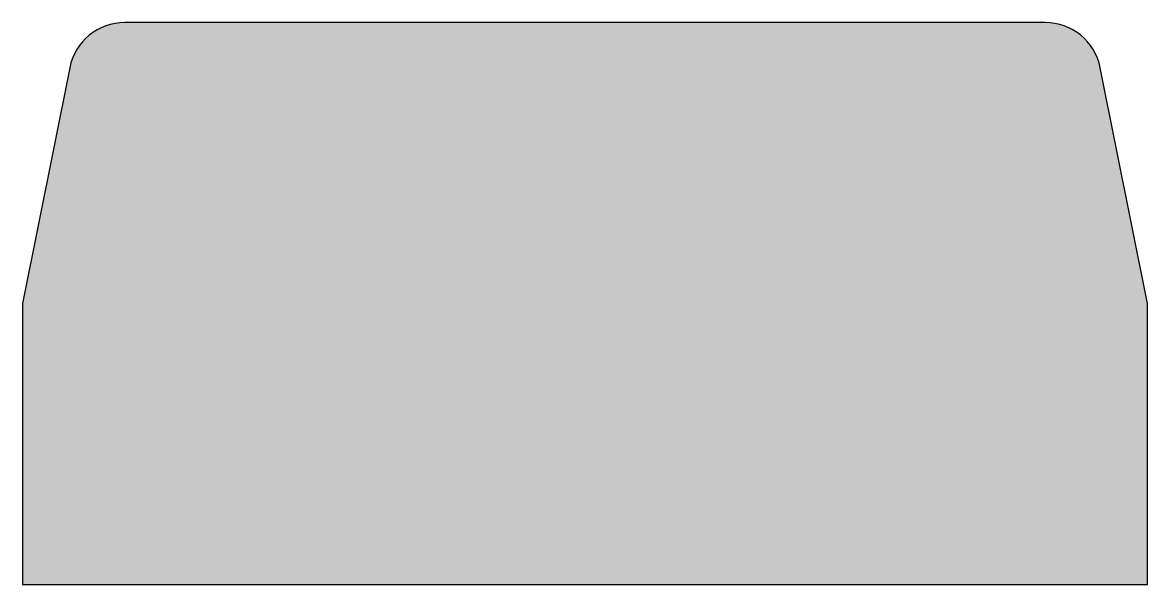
# Model space of a CAD drawing. Header units: metres. Extents: x -0.2 to 0.2, y -0.2 to 0.
import ezdxf

# ---------------------------------------------------------------- set-up
doc = ezdxf.new("R2010")
doc.units = ezdxf.units.M
doc.header["$LTSCALE"] = 0.2

msp = doc.modelspace()

# ---------------------------------------------------------------- hatches: boundary and pattern name
h = msp.add_hatch(color=8)
edge = h.paths.add_edge_path()
edge.add_arc((-0.1636, -0.02), 0.02, 90, 168.6901)
edge.add_line((-0.18322, -0.01608), (-0.2, -0.1))
edge.add_line((-0.2, -0.1), (-0.2, -0.2))
edge.add_line((-0.2, -0.2), (0.2, -0.2))
edge.add_line((0.2, -0.2), (0.2, -0.1))
edge.add_line((0.2, -0.1), (0.18322, -0.01608))
edge.add_arc((0.1636, -0.02), 0.02, 11.3099, 90)
edge.add_line((0.1636, 0), (-0.1636, 0))

# ---------------------------------------------------------------- linework, layer by layer
at = {"flags": 128}
msp.add_lwpolyline([(-0.1636, 0, 0.357511), (-0.18322, -0.01608), (-0.2, -0.1), (-0.2, -0.2), (0.2, -0.2), (0.2, -0.1), (0.18322, -0.01608, 0.357511), (0.1636, 0)], format="xyb", close=True, dxfattribs=at)

doc.saveas('drawing.dxf')
